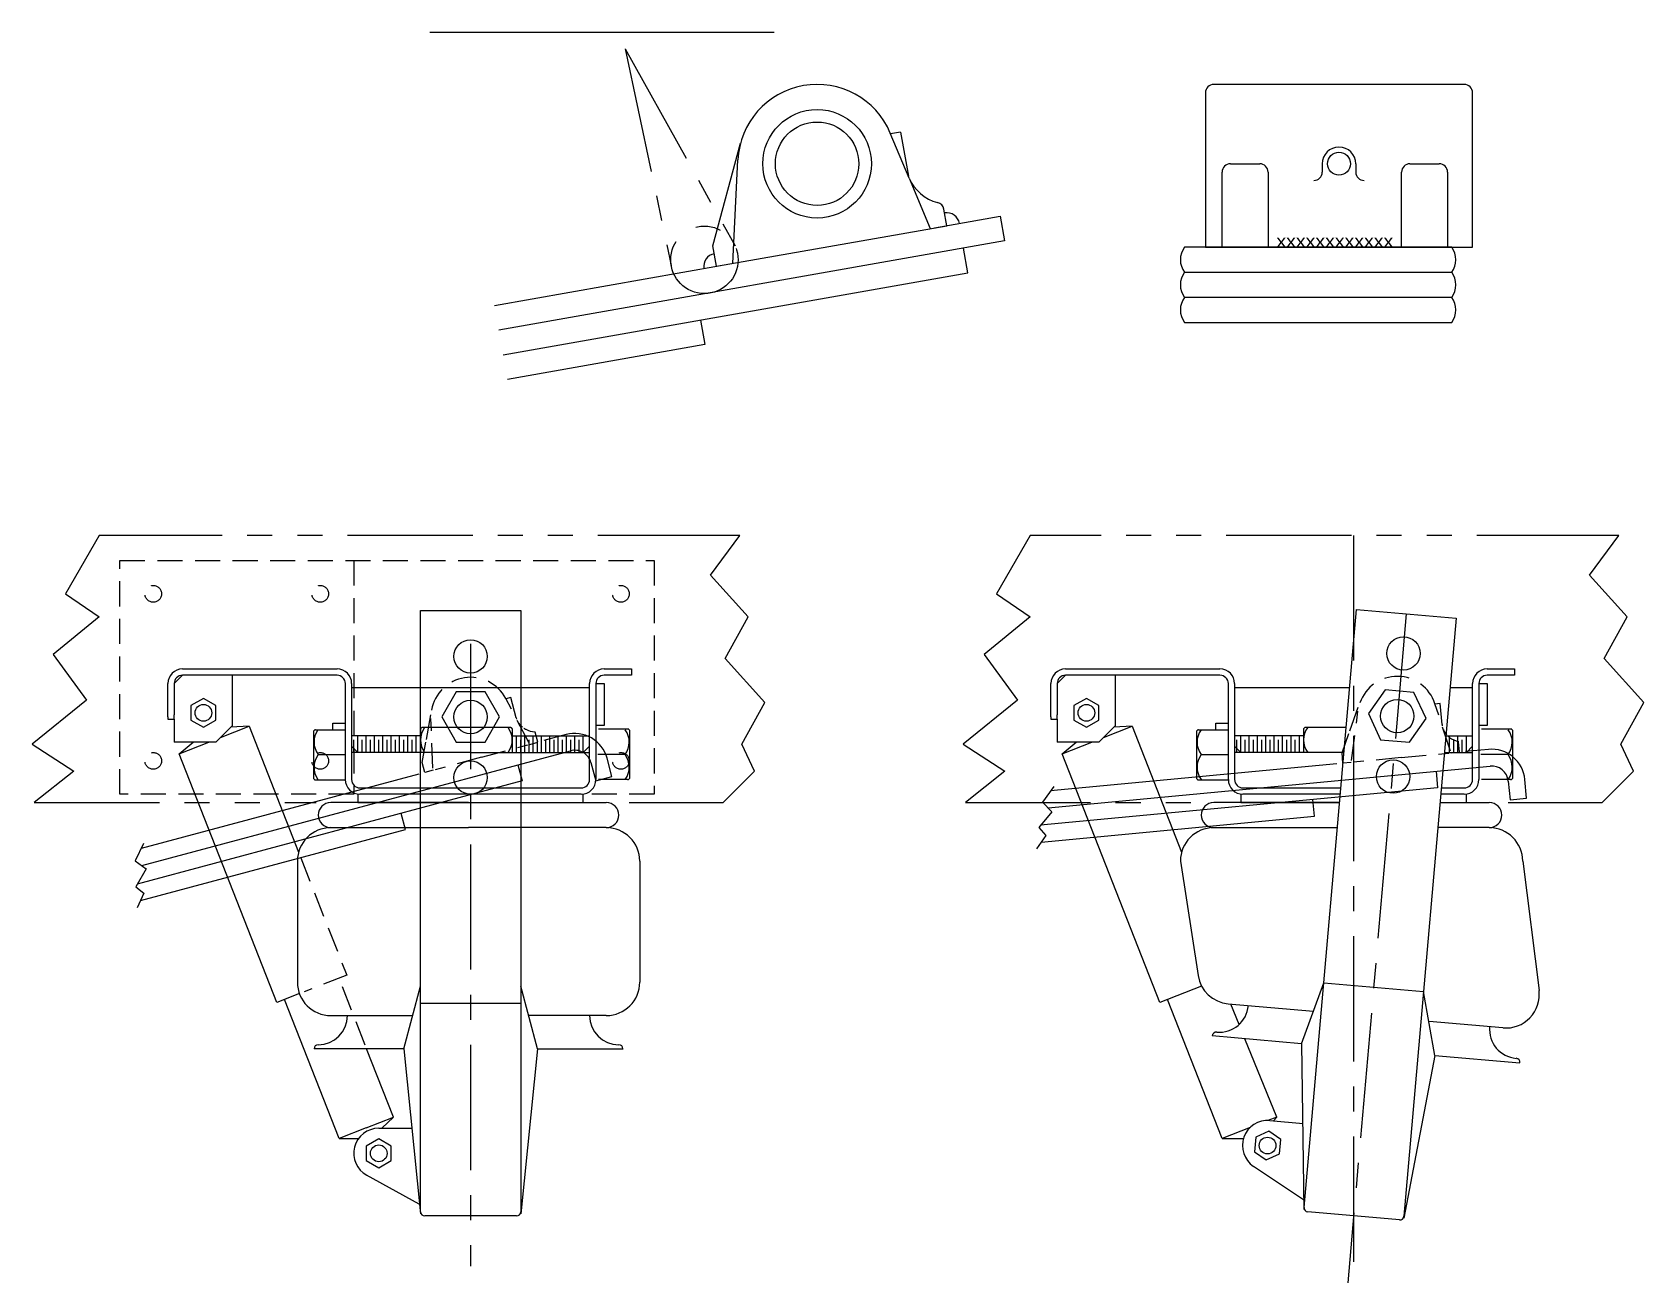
# Model space of a CAD drawing. Header units: feet. Extents: x 3 to 126, y 7 to 91.
# Drawn here: x 52.25 to 100.5, y 7.44 to 44.88 of the extents above; entities that cross this region are included whole.
import ezdxf
from ezdxf.enums import TextEntityAlignment as Align

# ---------------------------------------------------------------- set-up
doc = ezdxf.new("R2010")
doc.units = ezdxf.units.FT
doc.header["$LTSCALE"] = 3
doc.header["$MEASUREMENT"] = 0
for name, pattern in [('CENTER', [2, 1.25, -0.25, 0.25, -0.25]), ('HIDDEN', [0.375, 0.25, -0.125]), ('PHANTOM', [2.5, 1.25, -0.25, 0.25, -0.25, 0.25, -0.25])]:
    doc.linetypes.add(name, pattern=pattern)
doc.layers.get('DEFPOINTS').update_dxf_attribs({"linetype": 'CONTINUOUS'})
for name, color, linetype in [('BRACKET', 122, 'HIDDEN'), ('CENTERLINE', 92, 'CENTER'), ('DETAILS', 6, 'CONTINUOUS'), ('NOTES', 1, 'CONTINUOUS'), ('SECTIONS', 54, 'PHANTOM'), ('SUSPENSION', 3, 'CONTINUOUS'), ('WELD', 125, 'CONTINUOUS')]:
    doc.layers.add(name, color=color, linetype=linetype)

# ---------------------------------------------------------------- blocks, each defined once
blk = doc.blocks.new('ADJBOLT', base_point=(14.938, 43.625))
at = {"layer": 'SUSPENSION'}
for p, q in [((13.5, 44.125), (11.438, 44.125)), ((11.5, 43.625), (11.5, 44)), ((11.625, 44), (11.625, 44.125)), ((11.625, 43.625), (11.625, 44)), ((11.75, 43.625), (11.75, 44)), ((11.875, 44), (11.875, 44.125)), ((11.875, 43.625), (11.875, 44)), ((12, 43.625), (12, 44)), ((12.125, 44), (12.125, 44.125)), ((12.125, 43.625), (12.125, 44)), ((12.25, 43.625), (12.25, 44)), ((12.375, 44), (12.375, 44.125)), ((12.375, 43.625), (12.375, 44)), ((12.5, 43.625), (12.5, 44)), ((12.625, 44), (12.625, 44.125)), ((12.625, 43.625), (12.625, 44)), ((12.75, 43.625), (12.75, 44)), ((12.875, 44), (12.875, 44.125)), ((12.875, 43.625), (12.875, 44)), ((13, 43.625), (13, 44)), ((13.125, 44), (13.125, 44.125)), ((13.125, 43.625), (13.125, 44)), ((13.25, 43.625), (13.25, 44)), ((13.375, 44), (13.375, 44.125)), ((13.375, 43.625), (13.375, 44)), ((13.5, 44.335), (13.54, 44.375)), ((13.5, 44.335), (13.5, 43.625)), ((16.21, 44.375), (13.54, 44.375)), ((16.21, 44.375), (16.25, 44.335)), ((16.22, 44.375), (16.25, 44.345)), ((16.25, 44.335), (16.25, 43.625)), ((16.25, 44.125), (18.562, 44.125)), ((16.375, 44), (16.375, 44.125)), ((16.375, 43.625), (16.375, 44)), ((16.5, 43.625), (16.5, 44)), ((16.625, 44), (16.625, 44.125)), ((16.625, 43.625), (16.625, 44)), ((16.75, 43.625), (16.75, 44)), ((16.875, 44), (16.875, 44.125)), ((16.875, 43.625), (16.875, 44)), ((17, 43.625), (17, 44)), ((17.125, 44), (17.125, 44.125)), ((17.125, 43.625), (17.125, 44)), ((17.25, 43.625), (17.25, 44)), ((17.375, 44), (17.375, 44.125)), ((17.375, 43.625), (17.375, 44)), ((17.5, 43.625), (17.5, 44)), ((17.625, 44), (17.625, 44.125)), ((17.625, 43.625), (17.625, 44)), ((17.75, 43.625), (17.75, 44)), ((17.875, 44), (17.875, 44.125)), ((17.875, 43.625), (17.875, 44)), ((18, 43.625), (18, 44)), ((18.125, 44), (18.125, 44.125)), ((18.125, 43.625), (18.125, 44)), ((18.25, 43.625), (18.25, 44)), ((18.375, 44), (18.375, 44.125)), ((18.375, 43.625), (18.375, 44))]:
    blk.add_line(p, q, dxfattribs=at)
for centre, start, end in [((14.125, 44), 143.1301, 216.8699), ((15.625, 44), 323.1301, 36.8699)]:
    blk.add_arc(centre, 0.625, start, end, dxfattribs=at)
blk = doc.blocks.new('SPR', base_point=(67.062, 21.438))
at = {"layer": 'BRACKET'}
for p, q in [((65.609, 21.133), (65.987, 21.941)), ((65.576, 20.247), (65.904, 21.699)), ((68.375, 21.688), (68.217, 21.688)), ((68.549, 20.247), (68.221, 21.699)), ((68.375, 21.062), (68.375, 21.688)), ((68.375, 21.062), (68.375, 21.02)), ((67.062, 20.188), (65.625, 20.188)), ((67.062, 20.188), (68.5, 20.188))]:
    blk.add_line(p, q, dxfattribs=at)
for centre, radius, start, end in [((67.062, 21.438), 1.188, 12.7368, 154.9235), ((68.99, 21.111), 0.625, 199.3863, 216.3547), ((68.99, 21.111), 0.625, 220.1488, 225.6336)]:
    blk.add_arc(centre, radius, start, end, dxfattribs=at)
at = {"layer": 'NOTES'}
for p, q in [((65.125, 20.188), (56.518, 20.188)), ((69.688, 20.188), (69, 20.188)), ((56.4, 19.688), (69.688, 19.688)), ((68.062, 19.688), (68.062, 19.188)), ((68.062, 19.188), (56.125, 19.188)), ((64.312, 18.688), (64.312, 19.188)), ((70.188, 19.188), (70.188, 18.625)), ((70.688, 18.625), (70.688, 19.188)), ((56.094, 18.688), (64.312, 18.688)), ((70.188, 18.625), (70.688, 18.625))]:
    blk.add_line(p, q, dxfattribs=at)
blk.add_lwpolyline([(56.625, 20.312), (56.25, 19.875), (56.5, 19.562), (56.062, 19.125), (56.25, 18.875), (55.938, 18.5)], dxfattribs=at)
for radius in [1, 0.5]:
    blk.add_arc((69.688, 19.188), radius, 0, 90, dxfattribs=at)
at = {"layer": 'SUSPENSION'}
for p, q in [((65.312, 20.5), (65.574, 21.057)), ((65.312, 20.188), (65.312, 20.5)), ((68.812, 20.188), (68.812, 20.5)), ((65.562, 20.188), (65.312, 20.188)), ((68.562, 20.188), (68.812, 20.188))]:
    blk.add_line(p, q, dxfattribs=at)
blk.add_arc((68.99, 21.111), 0.625, 226.7836, 253.4796, dxfattribs=at)

msp = doc.modelspace()

# ---------------------------------------------------------------- linework, layer by layer
at = {"layer": 'BRACKET'}
for p, q in [((61.875, 29.062), (61.875, 22.062)), ((60.29, 20.154), (61.665, 16.65)), ((61.665, 16.65), (60.39, 16.149)), ((62.221, 14.551), (61.433, 16.558))]:
    msp.add_line(p, q, dxfattribs=at)
msp.add_lwpolyline([(54.875, 22.062), (54.875, 29.062), (70.875, 29.062), (70.875, 22.062)], close=True, dxfattribs=at)
for centre in [(55.875, 28.062), (60.875, 28.062), (69.875, 28.062), (55.875, 23.062), (60.875, 23.062), (69.875, 23.062)]:
    msp.add_circle(centre, 0.25, dxfattribs=at)
at = {"layer": 'CENTERLINE'}
for p, q in [((91.812, 29.812), (91.812, 7.438)), ((93.39, 27.465), (91.638, 7.438)), ((65.375, 26.562), (65.375, 7.938))]:
    msp.add_line(p, q, dxfattribs=at)
at = {"layer": 'DEFPOINTS', "color": 0, "linetype": 'ByBlock'}
for p in [(79.631, 39.083), (72.629, 38.483), (95.375, 38.438), (72.737, 37.868)]:
    msp.add_point(p, dxfattribs=at)
at = {"layer": 'SECTIONS'}
for q in [(71.38, 37.889), (73.296, 38.476)]:
    msp.add_line((70, 44.375), q, dxfattribs=at)
for points in [[(70.125, 21.812), (72.938, 21.812), (73.875, 22.75), (73.5, 23.562), (74.188, 24.812), (73, 26.125), (73.688, 27.375), (72.562, 28.625), (73.438, 29.812), (72.938, 29.812), (54.25, 29.812), (53.25, 28.062), (54.25, 27.375), (52.875, 26.25), (53.875, 24.875), (52.25, 23.562), (53.5, 22.75), (52.312, 21.812), (60.75, 21.812)], [(96.438, 21.812), (99.25, 21.812), (100.188, 22.75), (99.812, 23.562), (100.5, 24.812), (99.312, 26.125), (100, 27.375), (98.875, 28.625), (99.75, 29.812), (99.25, 29.812), (82.125, 29.812), (81.125, 28.062), (82.125, 27.375), (80.75, 26.25), (81.75, 24.875), (80.125, 23.562), (81.375, 22.75), (80.188, 21.812), (87.062, 21.812)]]:
    msp.add_lwpolyline(points, dxfattribs=at)
msp.add_circle((72.375, 38.062), 1.01, dxfattribs=at)
at = {"layer": 'SUSPENSION'}
for p, q in [((64.159, 44.875), (74.466, 44.875)), ((72.629, 38.483), (73.457, 41.556)), ((78.505, 40.509), (77.94, 41.855)), ((78.248, 41.886), (77.95, 41.833)), ((78.248, 41.886), (78.481, 40.565)), ((73.23, 37.955), (73.378, 41.051)), ((87.875, 38.438), (87.875, 40.688)), ((88.125, 40.938), (89, 40.938)), ((89.25, 40.688), (89.25, 38.438)), ((90.875, 40.938), (90.875, 40.688)), ((91.875, 40.938), (91.875, 40.688)), ((93.25, 38.438), (93.25, 40.688)), ((93.5, 40.938), (94.375, 40.938)), ((94.625, 40.688), (94.625, 38.438)), ((78.505, 40.509), (79.139, 38.996)), ((79.631, 39.083), (79.544, 39.576)), ((72.737, 37.868), (79.631, 39.083)), ((79.262, 39.018), (81.231, 39.365)), ((81.231, 39.365), (81.361, 38.627)), ((81.361, 38.627), (66.22, 35.957)), ((72.737, 37.868), (72.629, 38.483)), ((80.261, 37.671), (80.13, 38.41)), ((66.09, 36.696), (72.86, 37.889)), ((66.35, 35.218), (80.261, 37.671)), ((86.75, 37.688), (94.75, 37.688)), ((94.75, 36.938), (86.75, 36.938)), ((72.259, 36.26), (72.389, 35.522)), ((72.389, 35.522), (66.481, 34.48)), ((63.875, 9.562), (63.875, 27.562)), ((63.875, 27.562), (66.875, 27.562)), ((66.875, 27.562), (66.875, 9.562)), ((90.329, 9.693), (91.895, 27.595)), ((91.895, 27.595), (94.884, 27.334)), ((94.884, 27.334), (93.318, 9.431)), ((56.5, 25.375), (56.75, 25.625)), ((56.75, 25.812), (61.375, 25.812)), ((61.375, 25.625), (56.75, 25.625)), ((58.25, 24.125), (58.25, 25.625)), ((69.375, 25.812), (70.188, 25.812)), ((70.188, 25.625), (69.375, 25.625)), ((70.188, 25.812), (70.188, 25.625)), ((82.938, 25.375), (83.188, 25.625)), ((83.188, 25.812), (87.812, 25.812)), ((87.812, 25.625), (83.188, 25.625)), ((84.688, 24.125), (84.688, 25.625)), ((95.812, 25.812), (96.625, 25.812)), ((96.625, 25.625), (95.812, 25.625)), ((96.625, 25.812), (96.625, 25.625)), ((56.312, 24.375), (56.312, 25.375)), ((56.5, 25.375), (56.5, 24.438)), ((61.625, 22.5), (61.625, 25.375)), ((61.812, 25.375), (61.812, 22.5)), ((68.938, 25.25), (61.812, 25.25)), ((68.938, 22.5), (68.938, 25.375)), ((69.125, 25.375), (69.125, 22.5)), ((69.125, 25.375), (69.375, 25.375)), ((69.375, 25.375), (69.375, 24.125)), ((82.75, 24.375), (82.75, 25.375)), ((82.938, 25.375), (82.938, 24.438)), ((88.062, 22.5), (88.062, 25.375)), ((88.25, 25.375), (88.25, 22.5)), ((91.69, 25.25), (88.25, 25.25)), ((95.375, 25.25), (94.702, 25.25)), ((95.375, 22.5), (95.375, 25.375)), ((95.562, 25.375), (95.812, 25.375)), ((95.562, 25.375), (95.562, 22.5)), ((95.812, 25.375), (95.812, 24.125)), ((56.312, 24.375), (56.312, 24.312)), ((56.312, 24.312), (56.5, 24.312)), ((56.5, 24.312), (56.5, 24.438)), ((56.5, 24.312), (56.5, 23.625)), ((58.25, 24.125), (57.75, 23.625)), ((61.25, 24.188), (61.625, 24.188)), ((61.25, 24), (61.25, 24.188)), ((69.375, 24.125), (69.125, 24.125)), ((82.75, 24.375), (82.75, 24.312)), ((82.75, 24.312), (82.938, 24.312)), ((82.938, 24.312), (82.938, 24.438)), ((82.938, 24.312), (82.938, 23.625)), ((84.688, 24.125), (84.188, 23.625)), ((87.688, 24), (87.688, 24.188)), ((87.688, 24.188), (88.062, 24.188)), ((95.812, 24.125), (95.562, 24.125)), ((57.885, 23.76), (58.742, 24.097)), ((58.742, 24.097), (58.193, 24.068)), ((58.742, 24.097), (60.223, 20.325)), ((60.713, 23.992), (60.673, 23.952)), ((60.673, 23.952), (60.673, 22.532)), ((60.736, 23.992), (60.713, 23.992)), ((60.736, 23.992), (61.611, 23.992)), ((70.109, 24.008), (69.202, 24.008)), ((70.099, 24.008), (70.139, 23.968)), ((70.139, 22.548), (70.139, 23.968)), ((84.323, 23.76), (85.179, 24.097)), ((85.179, 24.097), (84.63, 24.068)), ((85.179, 24.097), (86.66, 20.325)), ((87.151, 23.992), (87.111, 23.952)), ((87.111, 23.952), (87.111, 22.532)), ((87.173, 23.992), (87.151, 23.992)), ((87.173, 23.992), (88.048, 23.992)), ((90.312, 23.812), (88.25, 23.812)), ((88.312, 23.312), (88.312, 23.688)), ((88.438, 23.688), (88.438, 23.812)), ((88.438, 23.312), (88.438, 23.688)), ((88.562, 23.312), (88.562, 23.688)), ((88.688, 23.688), (88.688, 23.812)), ((88.688, 23.312), (88.688, 23.688)), ((88.812, 23.312), (88.812, 23.688)), ((88.938, 23.688), (88.938, 23.812)), ((88.938, 23.312), (88.938, 23.688)), ((89.062, 23.312), (89.062, 23.688)), ((89.188, 23.688), (89.188, 23.812)), ((89.188, 23.312), (89.188, 23.688)), ((89.312, 23.312), (89.312, 23.688)), ((89.438, 23.688), (89.438, 23.812)), ((89.438, 23.312), (89.438, 23.688)), ((89.562, 23.312), (89.562, 23.688)), ((89.688, 23.688), (89.688, 23.812)), ((89.688, 23.312), (89.688, 23.688)), ((89.812, 23.312), (89.812, 23.688)), ((89.938, 23.688), (89.938, 23.812)), ((89.938, 23.312), (89.938, 23.688)), ((90.062, 23.312), (90.062, 23.688)), ((90.188, 23.688), (90.188, 23.812)), ((90.188, 23.312), (90.188, 23.688)), ((90.312, 24.023), (90.353, 24.062)), ((90.312, 24.023), (90.312, 23.312)), ((91.586, 24.062), (90.353, 24.062)), ((94.576, 23.812), (95.375, 23.812)), ((94.688, 23.688), (94.688, 23.812)), ((94.688, 23.312), (94.688, 23.688)), ((94.812, 23.312), (94.812, 23.688)), ((94.938, 23.688), (94.938, 23.812)), ((94.938, 23.312), (94.938, 23.688)), ((95.062, 23.312), (95.062, 23.688)), ((95.188, 23.688), (95.188, 23.812)), ((95.188, 23.312), (95.188, 23.688)), ((96.547, 24.008), (95.639, 24.008)), ((96.537, 24.008), (96.577, 23.968)), ((96.577, 22.548), (96.577, 23.968)), ((57.75, 23.625), (56.5, 23.625)), ((56.648, 23.274), (57.067, 23.625)), ((56.648, 23.274), (57.541, 23.625)), ((59.571, 15.828), (56.648, 23.274)), ((60.812, 23.25), (61.625, 23.25)), ((61.812, 23.5), (62, 23.312)), ((65.375, 23.312), (61.812, 23.312)), ((65.375, 23.312), (68.938, 23.312)), ((68.938, 23.5), (68.75, 23.312)), ((70, 23.25), (69.188, 23.25)), ((84.188, 23.625), (82.938, 23.625)), ((83.085, 23.274), (83.978, 23.625)), ((83.085, 23.274), (83.505, 23.625)), ((86.008, 15.828), (83.085, 23.274)), ((87.25, 23.25), (88.062, 23.25)), ((88.25, 23.5), (88.438, 23.312)), ((91.521, 23.312), (88.25, 23.312)), ((94.532, 23.312), (95.375, 23.312)), ((95.375, 23.5), (95.188, 23.312)), ((96.438, 23.25), (95.625, 23.25)), ((60.713, 22.492), (60.673, 22.532)), ((60.703, 22.492), (61.611, 22.492)), ((62.062, 22.25), (68.688, 22.25)), ((70.077, 22.508), (69.202, 22.508)), ((70.077, 22.508), (70.099, 22.508)), ((70.099, 22.508), (70.139, 22.548)), ((87.151, 22.492), (87.111, 22.532)), ((87.141, 22.492), (88.048, 22.492)), ((88.5, 22.25), (91.428, 22.25)), ((94.439, 22.25), (95.125, 22.25)), ((96.514, 22.508), (95.639, 22.508)), ((96.514, 22.508), (96.537, 22.508)), ((96.537, 22.508), (96.577, 22.548)), ((65.312, 21.812), (61.188, 21.812)), ((62, 22.062), (62, 21.812)), ((62, 21.812), (68.75, 21.812)), ((68.688, 22.062), (62.062, 22.062)), ((65.312, 21.812), (69.438, 21.812)), ((68.75, 21.812), (68.75, 22.062)), ((91.389, 21.812), (87.625, 21.812)), ((88.438, 22.062), (88.438, 21.812)), ((88.438, 21.812), (91.389, 21.812)), ((91.411, 22.062), (88.5, 22.062)), ((94.401, 21.812), (95.875, 21.812)), ((94.401, 21.812), (95.188, 21.812)), ((95.125, 22.062), (94.423, 22.062)), ((95.188, 21.812), (95.188, 22.062)), ((61.188, 21.062), (65.312, 21.062)), ((69.438, 21.062), (65.312, 21.062)), ((87.625, 21.062), (91.324, 21.062)), ((95.875, 21.062), (94.335, 21.062)), ((60.188, 20.062), (60.188, 16.438)), ((70.438, 20.062), (70.438, 16.438)), ((86.625, 20.062), (87.156, 16.632)), ((96.875, 20.062), (97.365, 16.191)), ((90.256, 14.593), (90.917, 16.417)), ((90.917, 16.417), (93.906, 16.156)), ((60.248, 16.094), (59.571, 15.828)), ((63.375, 14.438), (63.875, 16.312)), ((67.375, 14.438), (66.875, 16.312)), ((87.259, 16.319), (86.008, 15.828)), ((94.241, 14.244), (93.906, 16.156)), ((61.438, 11.756), (59.804, 15.919)), ((63.875, 15.812), (66.875, 15.812)), ((87.875, 11.756), (86.241, 15.919)), ((88.057, 15.789), (90.609, 15.566)), ((88.384, 15.169), (88.134, 15.782)), ((61.188, 15.438), (63.642, 15.438)), ((69.438, 15.438), (67.125, 15.438)), ((96.285, 15.069), (94.079, 15.262)), ((90.256, 14.593), (87.579, 14.827)), ((89.513, 12.399), (88.558, 14.741)), ((90.256, 14.593), (90.324, 9.63)), ((63.375, 14.438), (60.688, 14.438)), ((63.067, 12.395), (62.263, 14.443)), ((63.375, 14.438), (63.875, 9.5)), ((67.375, 14.438), (66.875, 9.5)), ((67.375, 14.438), (69.938, 14.438)), ((94.241, 14.244), (93.312, 9.369)), ((94.241, 14.244), (96.793, 14.021)), ((62.252, 12.075), (61.438, 11.756)), ((62.252, 12.075), (63.067, 12.395)), ((62.625, 12.062), (63.625, 12.062)), ((63.067, 12.395), (62.713, 12.062)), ((88.717, 12.086), (87.875, 11.756)), ((89.513, 12.399), (89.249, 12.295)), ((89.302, 12.292), (90.298, 12.205)), ((89.513, 12.399), (89.418, 12.282)), ((61.438, 11.756), (62.005, 11.752)), ((87.875, 11.756), (88.515, 11.752)), ((63.839, 9.788), (62.263, 10.655)), ((90.313, 9.921), (88.819, 10.922)), ((66.75, 9.438), (64, 9.438)), ((93.182, 9.318), (90.443, 9.557))]:
    msp.add_line(p, q, dxfattribs=at)
for points in [[(87.375, 43.062), (87.375, 38.438), (95.375, 38.438), (95.375, 43.062, 0.414214), (95.125, 43.312), (87.625, 43.312, 0.414214)], [(94.75, 36.938, 0.333333), (94.75, 37.688, 0.333333), (94.75, 38.438), (86.75, 38.438, 0.333333), (86.75, 37.688, 0.333333), (86.75, 36.938, 0.333333), (86.75, 36.188), (94.75, 36.188, 0.333333)]]:
    msp.add_lwpolyline(points, format="xyb", close=True, dxfattribs=at)
for points in [[(64.942, 25.125), (64.509, 24.375), (64.942, 23.625), (65.808, 23.625), (66.241, 24.375), (65.808, 25.125)], [(92.753, 25.187), (92.256, 24.478), (92.622, 23.693), (93.485, 23.617), (93.981, 24.327), (93.615, 25.112)], [(57.75, 24.717), (57.375, 24.933), (57, 24.717), (57, 24.283), (57.375, 24.067), (57.75, 24.283)], [(84.188, 24.717), (83.812, 24.933), (83.438, 24.717), (83.438, 24.283), (83.812, 24.067), (84.188, 24.283)], [(63, 11.529), (62.625, 11.746), (62.25, 11.529), (62.25, 11.096), (62.625, 10.879), (63, 11.096)], [(89.629, 11.728), (89.274, 11.976), (88.882, 11.793), (88.844, 11.362), (89.199, 11.114), (89.591, 11.297)]]:
    msp.add_lwpolyline(points, close=True, dxfattribs=at)
for centre, radius in [((75.75, 40.938), 1.625), ((75.75, 40.938), 1.249), ((91.375, 40.938), 0.343), ((65.375, 26.188), 0.5), ((93.306, 26.277), 0.5), ((57.375, 24.5), 0.25), ((57.375, 24.5), 0.25), ((65.375, 24.375), 0.5), ((83.812, 24.5), 0.25), ((83.812, 24.5), 0.25), ((93.119, 24.402), 0.5), ((65.375, 22.562), 0.5), ((92.994, 22.59), 0.5), ((89.236, 11.545), 0.25), ((62.625, 11.312), 0.25)]:
    msp.add_circle(centre, radius, dxfattribs=at)
for centre, radius, start, end in [((75.75, 40.938), 2.375, 22.7368, 177.2632), ((91.375, 40.938), 0.5, 0, 180), ((88.125, 40.688), 0.25, 90, 180), ((89, 40.688), 0.25, 0, 90), ((90.625, 40.688), 0.25, 270, 0), ((92.125, 40.688), 0.25, 180, 270), ((93.5, 40.688), 0.25, 90, 180), ((94.375, 40.688), 0.25, 0, 90), ((79.658, 40.992), 1.25, 202.7368, 256.0996), ((79.297, 39.536), 0.25, 9.1698, 76.0997), ((56.75, 25.375), 0.438, 90, 180), ((56.75, 25.375), 0.25, 90, 180), ((61.375, 25.375), 0.438, 0, 90), ((61.375, 25.375), 0.25, 0, 90), ((69.375, 25.375), 0.438, 90, 180), ((69.375, 25.375), 0.25, 90, 180), ((83.188, 25.375), 0.438, 90, 180), ((83.188, 25.375), 0.25, 90, 180), ((87.812, 25.375), 0.438, 0, 90), ((87.812, 25.375), 0.25, 0, 90), ((95.812, 25.375), 0.438, 90, 180), ((95.812, 25.375), 0.25, 90, 180), ((61.312, 23.625), 0.625, 144.0878, 216.8699), ((69.5, 23.625), 0.625, 323.1301, 35.9122), ((87.75, 23.625), 0.625, 144.0878, 216.8699), ((90.938, 23.688), 0.625, 143.1301, 216.8699), ((95.938, 23.625), 0.625, 323.1301, 35.9122), ((61.312, 22.875), 0.625, 143.1301, 215.9122), ((69.5, 22.875), 0.625, 324.0878, 36.8699), ((87.75, 22.875), 0.625, 143.1301, 215.9122), ((95.938, 22.875), 0.625, 324.0878, 36.8699), ((62.062, 22.5), 0.438, 180, 270), ((62.062, 22.5), 0.25, 180, 270), ((68.688, 22.5), 0.25, 270, 0), ((68.688, 22.5), 0.438, 270, 0), ((88.5, 22.5), 0.438, 180, 270), ((88.5, 22.5), 0.25, 180, 270), ((95.125, 22.5), 0.438, 270, 0), ((95.125, 22.5), 0.25, 270, 0), ((61.188, 21.438), 0.375, 90, 180), ((69.438, 21.438), 0.375, 0, 90), ((87.625, 21.438), 0.375, 90, 180), ((95.875, 21.438), 0.375, 0, 90), ((61.188, 21.438), 0.375, 180, 270), ((69.438, 21.438), 0.375, 270, 0), ((87.625, 21.438), 0.375, 180, 270), ((95.875, 21.438), 0.375, 270, 0), ((61.188, 20.062), 1, 90, 180), ((69.438, 20.062), 1, 0, 90), ((87.625, 20.062), 1, 90, 180), ((95.875, 20.062), 1, 0, 90), ((61.188, 16.438), 1, 180, 270), ((69.438, 16.438), 1, 270, 0), ((88.144, 16.785), 1, 188.7944, 265), ((96.373, 16.065), 1, 265, 7.2076), ((87.79, 15.812), 0.875, 265, 355), ((60.812, 15.438), 0.875, 270, 0), ((69.812, 15.438), 0.875, 180, 270), ((96.756, 15.028), 0.875, 175, 265), ((60.812, 14.438), 0.125, 90, 180), ((69.812, 14.438), 0.125, 0, 90), ((87.703, 14.816), 0.125, 85, 175), ((96.669, 14.032), 0.125, 355, 85), ((62.625, 11.312), 0.75, 90, 241.1826), ((89.236, 11.545), 0.75, 85, 236.1826), ((90.454, 9.682), 0.125, 175, 265), ((64, 9.562), 0.125, 180, 270), ((66.75, 9.562), 0.125, 270, 0), ((93.193, 9.442), 0.125, 265, 355)]:
    msp.add_arc(centre, radius, start, end, dxfattribs=at)
at = {"layer": 'WELD'}
for centre, radius, start, end in [((79.631, 39.083), 0.387, 10, 100), ((72.737, 37.868), 0.383, 100, 190)]:
    msp.add_arc(centre, radius, start, end, dxfattribs=at)

# ---------------------------------------------------------------- block references
at = {"layer": 'DETAILS', "rotation": 5.40291400421823}
msp.add_blockref('SPR', (93.119, 24.402), dxfattribs=at)
at = {"layer": 'NOTES', "rotation": 15}
msp.add_blockref('SPR', (65.375, 24.375), dxfattribs=at)
at = {"layer": 'SUSPENSION'}
msp.add_blockref('ADJBOLT', (65.312, 23.312), dxfattribs=at)

# ---------------------------------------------------------------- texts
at = {"layer": 'WELD', "width": 0.8}
msp.add_text('xxxxxxxxxxxx', height=0.375, dxfattribs=at).set_placement((89.5, 38.438), (93, 38.438), align=Align.FIT)

doc.saveas('drawing.dxf')
